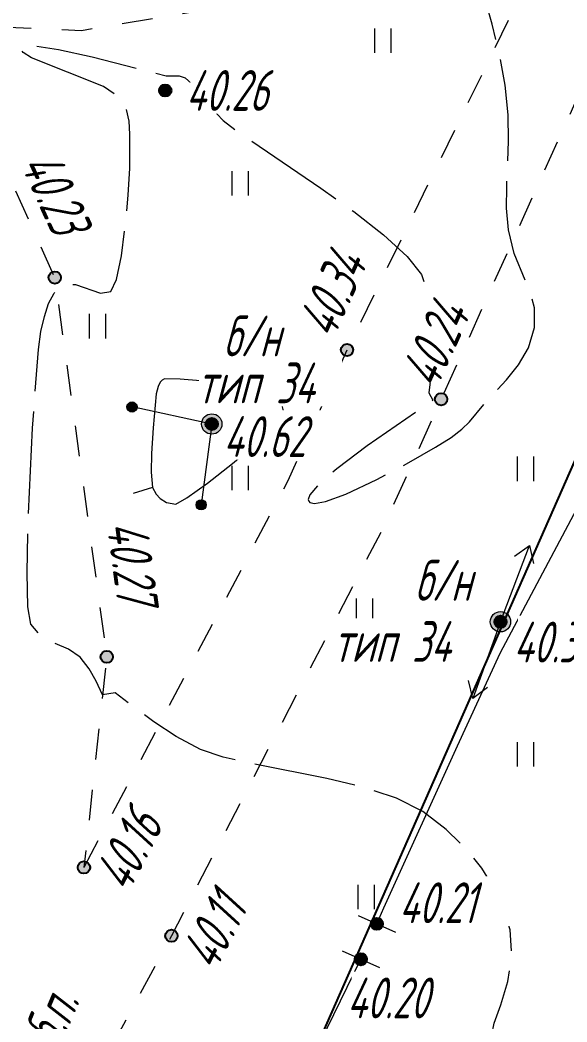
# Model space of a CAD drawing. Extents: x 2208637 to 2213412, y 575334 to 577367.
# Drawn here: x 2211028.6 to 2211042.01, y 576583.74 to 576608.31 of the extents above; entities that cross this region are included whole.
import ezdxf
from ezdxf.enums import TextEntityAlignment as Align

# ---------------------------------------------------------------- set-up
doc = ezdxf.new("R2010")
doc.units = 0
doc.header["$LTSCALE"] = 0.5
doc.linetypes.add('500_189_3_2', pattern=[3, 1.5, -1.5])
doc.linetypes.add('500_329_3', pattern=[6, 5, -1])
doc.layers.get('0').update_dxf_attribs({"lineweight": 25})
for name, color, linetype, lineweight in [('ИИ_ГОРИЗОНТАЛИ_ОСН', 32, 'Continuous', 15), ('ИИ_ГРАНИЦЫ_ЗЕМЛЕПОЛЬЗОВАТЕЛЕЙ', 7, 'Continuous', 25), ('ИИ_ДОРОГИ_АД', 7, 'Continuous', 25), ('ИИ_КАБЕЛЯ_СВЯЗИ', 212, 'Continuous', 25), ('ИИ_ЛЭП_НН', 7, 'Continuous', 25), ('ИИ_ОГРАДЫ', 7, 'Continuous', 25), ('ИИ_ОТМЕТКИ', 7, 'Continuous', 25), ('ИИ_УГОДЬЯ', 7, 'Continuous', 25)]:
    doc.layers.add(name, color=color, linetype=linetype, lineweight=lineweight)
doc.styles.add('BM431', font='', dxfattribs={"height": 1})
doc.styles.add('D431', font='', dxfattribs={"height": 1})
doc.styles.add('GOST 2.304', font='cs_gost2304.shx', dxfattribs={"width": 0.8, "oblique": 15})
doc.styles.get('BM431').set_extended_font_data('bm431', italic=True)
doc.styles.get('D431').set_extended_font_data('D431', italic=True)
doc.linetypes.add('2000_475_1', pattern='A,3,[1,Topography.shx,S=0.5,R=90,X=0,Y=0],0', length=3)
doc.linetypes.add('2000_485_1', pattern='A,34.5,[1,Topography.shx,S=1.5,R=120,X=0.5,Y=-0.87],-0.01,[1,Topography.shx,S=1.5,R=0,X=-0.25,Y=0.43],0,[3,Topography.shx,S=1,R=0,X=0.5,Y=0],-0.01,[1,Topography.shx,S=1.5,R=60,X=0.5,Y=-0.87],-1,34.5', length=70.02)

# ---------------------------------------------------------------- blocks, each defined once
blk = doc.blocks.new('Лист 024_УС_ПК2+00-ПК8+57.26|2000_473')
at = {"color": 0, "linetype": 'Continuous', "lineweight": -2}
blk.add_lwpolyline([(0, 1), (0, -1)], dxfattribs=at)
blk = doc.blocks.new('Лист 024_УС_ПК2+00-ПК8+57.26|Для согласований 3 лист|Ситуация лист3|2000_115_5')
at = {"color": 0, "linetype": 'Continuous', "lineweight": -2}
for points in [[(3.25, 0.5), (4, 0), (3.25, -0.5)], [(0, 0), (4, 0)]]:
    blk.add_lwpolyline(points, dxfattribs=at)
blk = doc.blocks.new('500_329_6')
at = {"color": 0, "linetype": 'Continuous', "lineweight": -2}
blk.add_lwpolyline([(0, 0), (1, 0)], dxfattribs=at)
blk = doc.blocks.new('*U62')
at = {"linetype": 'Continuous', "lineweight": -2}
h = blk.add_hatch(color=0, dxfattribs=at)
h.dxf.hatch_style = 1
edge = h.paths.add_edge_path()
edge.add_arc((4, 0), 0.25, 0, 360)
at = {"color": 0, "linetype": 'Continuous', "lineweight": -2}
blk.add_lwpolyline([(0, 0), (4, 0)], dxfattribs=at)
blk.add_circle((4, 0), 0.25, dxfattribs=at)
blk = doc.blocks.new('500_401')
at = {"color": 0, "linetype": 'Continuous', "lineweight": -2}
for points in [[(-0.4, 0), (-0.4, 1.2)], [(0.4, 0), (0.4, 1.2)]]:
    blk.add_lwpolyline(points, dxfattribs=at)
blk = doc.blocks.new('500_330_1')
at = {"linetype": 'Continuous', "lineweight": -2}
h = blk.add_hatch(color=0, dxfattribs=at)
h.dxf.hatch_style = 1
edge = h.paths.add_edge_path()
edge.add_arc((0, 0), 0.3, 0, 360)
at = {"color": 0, "linetype": 'Continuous', "lineweight": -2}
blk.add_circle((0, 0), 0.3, dxfattribs=at)
at = {"color": 0, "linetype": 'Continuous', "lineweight": -2, "style": 'GOST 2.304', "flags": 1}
for tag, p in [('Номер', (-1, -1)), ('Номер_рабочей_станции', (-1, -3.5))]:
    blk.add_attdef(tag, text='', height=2, dxfattribs=at).set_placement(p, align=Align.RIGHT)
at = {"color": 0, "linetype": 'Continuous', "lineweight": -2, "style": 'GOST 2.304'}
blk.add_attdef('Высота', (1, -1), '', height=2, dxfattribs=at)
at = {"color": 0, "linetype": 'Continuous', "lineweight": -2, "style": 'GOST 2.304', "flags": 1}
blk.add_attdef('Код', (0, -3.5), '', height=2, dxfattribs=at)
blk = doc.blocks.new('*U57')
at = {"linetype": 'Continuous', "lineweight": -2, "true_color": 0xffffff}
h = blk.add_hatch(color=7, dxfattribs=at)
h.dxf.hatch_style = 1
edge = h.paths.add_edge_path()
edge.add_arc((0, 0), 0.5, 0, 360)
at = {"linetype": 'Continuous', "lineweight": -2}
h = blk.add_hatch(color=0, dxfattribs=at)
edge = h.paths.add_edge_path()
edge.add_arc((0, 0), 0.1, 0, 360)
at = {"color": 0, "linetype": 'Continuous', "lineweight": -2}
for radius in [0.5, 0.1]:
    blk.add_circle((0, 0), radius, dxfattribs=at)
for tag, p, style in [('Номер', (0, -3), 'D431'), ('Тип', (0, -5.5), 'D431'), ('Высота', (0, -8), 'D431'), ('Пояснительная_надпись', (0, -10.5), 'BM431')]:
    blk.add_attdef(tag, p, '', height=2, dxfattribs=dict(at, style=style))
blk = doc.blocks.new('P6182474FC40E432D89E57CF4B959C1')
at = {"color": 0, "linetype": '2000_485_1', "lineweight": -2, "flags": 128}
blk.add_lwpolyline([(2211043.35, 576600.09), (2211092.43, 576576.64), (2211102.72, 576571.01), (2211100.04, 576554.79), (2211033.52, 576577.79)], close=True, dxfattribs=at)
at = {"color": 0, "lineweight": -2, "flags": 1}
for tag in ['Адрес (местоположение) участка', 'Дата постановки на учет', 'Тип объекта', 'Статус записи о ЗУ по справочнику', 'Кадастровый номер, обозначение, учетный номер объекта', 'Кадастровый номер квартала', 'Вид разрешенного использования по классификатору', 'Площадь, кв.м', 'Категория земель', 'Вид использования по документу', 'Кадастровая стоимость']:
    blk.add_attdef(tag, (0, 0), '', height=0.2, dxfattribs=at)

msp = doc.modelspace()

# ---------------------------------------------------------------- linework, layer by layer
at = {"layer": 'ИИ_ГОРИЗОНТАЛИ_ОСН', "color": 32, "linetype": '500_329_3', "lineweight": 20, "elevation": 40.25, "flags": 128}
msp.add_lwpolyline([(2211042.266, 576569.609), (2211042.209, 576569.794), (2211042.187, 576570.098), (2211042.132, 576570.431), (2211041.972, 576570.707), (2211041.643, 576570.796), (2211040.966, 576570.859), (2211039.009, 576570.991), (2211037.95, 576571.102), (2211036.985, 576571.27), (2211036.355, 576571.46), (2211036.002, 576571.642), (2211035.838, 576571.784), (2211035.718, 576571.97), (2211035.63, 576572.19), (2211035.575, 576572.53), (2211035.624, 576573.007), (2211035.838, 576573.646), (2211036.545, 576575.095), (2211037.256, 576576.663), (2211037.662, 576577.392), (2211038.827, 576579.291), (2211039.017, 576579.672), (2211039.098, 576579.909), (2211039.117, 576580.101), (2211039.101, 576580.195), (2211039.026, 576580.367), (2211038.838, 576580.591), (2211038.152, 576581.143), (2211038.032, 576581.476), (2211038.304, 576581.781), (2211038.871, 576582.088), (2211040.003, 576582.57), (2211040.251, 576582.691), (2211040.364, 576582.784), (2211040.378, 576582.905), (2211040.337, 576583.019), (2211040.244, 576583.178), (2211040.166, 576583.424), (2211040.229, 576583.703), (2211040.386, 576584.154), (2211040.557, 576584.724), (2211040.66, 576585.355), (2211040.615, 576585.992), (2211040.458, 576586.507), (2211040.228, 576587.014), (2211039.92, 576587.51), (2211039.529, 576587.991), (2211039.048, 576588.454), (2211038.474, 576588.895), (2211037.832, 576589.226), (2211037.024, 576589.492), (2211036.121, 576589.71), (2211034.325, 576590.064), (2211033.576, 576590.232), (2211033.024, 576590.416), (2211032.429, 576590.735), (2211031.876, 576591.099), (2211030.929, 576591.807), (2211030.623, 576591.757), (2211030.468, 576592.093), (2211030.295, 576592.394), (2211030.075, 576592.681), (2211029.786, 576592.878), (2211029.444, 576593.022), (2211029.114, 576593.197), (2211028.86, 576593.488), (2211028.791, 576593.919), (2211028.771, 576594.748), (2211028.789, 576595.842), (2211028.902, 576598.298), (2211029.047, 576600.23), (2211029.107, 576600.669), (2211029.196, 576601.039), (2211029.293, 576601.353), (2211029.434, 576601.607), (2211029.66, 576601.793), (2211029.958, 576601.824), (2211030.572, 576601.605), (2211030.825, 576601.649), (2211030.964, 576601.945), (2211031.083, 576602.521), (2211031.179, 576603.253), (2211031.25, 576604.013), (2211031.29, 576604.678), (2211031.293, 576605.509), (2211031.277, 576605.829), (2211031.204, 576606.12), (2211031.028, 576606.418), (2211030.644, 576606.676), (2211028.883, 576607.381), (2211028.673, 576607.51), (2211028.616, 576607.588), (2211028.617, 576607.624), (2211028.638, 576607.65), (2211028.736, 576607.678), (2211029.008, 576607.67), (2211029.542, 576607.586), (2211030.363, 576607.406), (2211032.185, 576606.942), (2211032.498, 576606.938), (2211032.648, 576606.893), (2211032.802, 576606.751), (2211033.266, 576606.173), (2211033.578, 576605.842), (2211033.894, 576605.601), (2211035.973, 576604.187), (2211036.78, 576603.608), (2211037.513, 576603.038), (2211038.093, 576602.512), (2211038.442, 576602.069), (2211038.67, 576601.372), (2211038.738, 576600.612), (2211038.71, 576599.91), (2211038.622, 576599.164), (2211038.725, 576598.985), (2211037.113, 576597.868), (2211036.364, 576597.303), (2211035.906, 576596.901), (2211035.707, 576596.663), (2211035.666, 576596.548), (2211035.677, 576596.505), (2211035.709, 576596.475), (2211035.819, 576596.451), (2211036.088, 576596.498), (2211036.591, 576596.682), (2211037.352, 576597.04), (2211038.129, 576597.454), (2211038.783, 576597.829), (2211039.173, 576598.073), (2211039.435, 576598.271), (2211039.624, 576598.451), (2211040.004, 576598.913), (2211040.531, 576599.485), (2211040.822, 576599.848), (2211041.066, 576600.271), (2211041.215, 576600.765), (2211041.218, 576601.25), (2211041.095, 576601.679), (2211040.714, 576602.581), (2211040.574, 576603.161), (2211040.53, 576603.692), (2211040.534, 576604.217), (2211040.578, 576605.34), (2211040.565, 576605.982), (2211040.493, 576606.707), (2211040.355, 576607.474), (2211040.178, 576608.207), (2211039.986, 576608.877), (2211039.399, 576610.714), (2211039.338, 576610.933), (2211039.29, 576611.217), (2211039.326, 576611.651), (2211039.429, 576612.187), (2211039.472, 576612.694), (2211039.325, 576613.038), (2211038.985, 576613.079), (2211038.42, 576612.952), (2211037.743, 576612.726), (2211036.493, 576612.247), (2211036.143, 576612.13), (2211035.814, 576612.067), (2211035.215, 576612.011), (2211034.873, 576612.017), (2211033.881, 576612.077), (2211033.397, 576612.088), (2211033.034, 576612.055), (2211032.752, 576611.956), (2211032.337, 576611.69), (2211032.056, 576611.574), (2211031.675, 576611.546), (2211030.289, 576611.581), (2211029.474, 576611.552), (2211028.706, 576611.431), (2211028.08, 576611.172), (2211027.602, 576610.729), (2211027.214, 576610.152), (2211026.914, 576609.534), (2211026.7, 576608.973), (2211026.526, 576608.402), (2211026.464, 576608.32), (2211026.465, 576608.231), (2211025.778, 576606.784), (2211025.682, 576606.561), (2211025.63, 576606.398), (2211025.636, 576606.243), (2211025.722, 576606.142), (2211025.854, 576606.043), (2211025.956, 576605.902), (2211025.956, 576605.68), (2211025.831, 576604.857), (2211025.811, 576604.351), (2211025.85, 576603.969), (2211026.162, 576602.387), (2211026.277, 576601.728), (2211026.371, 576601.01), (2211026.424, 576600.386), (2211026.506, 576598.854), (2211026.626, 576594.964), (2211026.636, 576594.265), (2211026.611, 576592.685), (2211026.638, 576592.12), (2211026.711, 576591.429), (2211026.861, 576590.711), (2211027.078, 576590.07), (2211027.317, 576589.457), (2211027.531, 576588.823), (2211027.674, 576588.118), (2211027.699, 576587.29), (2211027.623, 576586.552), (2211027.482, 576585.869), (2211027.278, 576585.21), (2211027.015, 576584.547), (2211026.695, 576583.849), (2211025.898, 576582.234), (2211025.495, 576581.328), (2211024.821, 576579.614), (2211024.459, 576578.859), (2211024.02, 576578.206), (2211023.583, 576577.775), (2211023.19, 576577.513), (2211022.891, 576577.371), (2211022.598, 576577.27), (2211022.319, 576577.212), (2211021.865, 576577.179), (2211021.204, 576577.227), (2211020.31, 576577.413), (2211019.374, 576577.714), (2211018.429, 576578.1), (2211017.505, 576578.542), (2211016.638, 576579.013), (2211015.859, 576579.483), (2211015.202, 576579.925), (2211014.511, 576580.503), (2211013.932, 576581.139), (2211013.447, 576581.798), (2211012.366, 576583.529), (2211012.069, 576583.901), (2211011.409, 576584.651), (2211011.119, 576584.943), (2211010.857, 576585.121), (2211010.626, 576585.218), (2211010.449, 576585.262), (2211010.278, 576585.281), (2211010.111, 576585.256), (2211009.819, 576585.147), (2211009.364, 576584.899), (2211008.03, 576584.046), (2211007.33, 576583.664), (2211006.79, 576583.46), (2211006.41, 576583.398), (2211006.173, 576583.41), (2211005.934, 576583.475), (2211005.696, 576583.594), (2211005.373, 576583.848), (2211005, 576584.293), (2211004.614, 576584.945), (2211004.03, 576586.18), (2211003.794, 576586.557), (2211003.465, 576586.838), (2211003.16, 576587.022), (2211002.883, 576587.217), (2211002.637, 576587.533), (2211002.534, 576587.931), (2211002.446, 576588.647), (2211002.182, 576591.69), (2211002.06, 576592.666), (2211001.906, 576593.453), (2211001.71, 576593.951), (2211001.315, 576594.385), (2211000.858, 576594.688), (2211000.37, 576594.9), (2210999.427, 576595.213), (2210998.949, 576595.354), (2210998.16, 576595.469), (2210997.722, 576595.562), (2210997.302, 576595.736), (2210996.967, 576595.935), (2210996.653, 576596.072), (2210996.297, 576596.064), (2210995.95, 576595.828), (2210995.488, 576595.343), (2210994.986, 576594.727), (2210994.513, 576594.095), (2210994.144, 576593.566), (2210993.951, 576593.255), (2210993.841, 576592.979), (2210993.754, 576592.435), (2210993.761, 576592.146), (2210993.857, 576590.974), (2210993.867, 576590.217), (2210993.8, 576589.431), (2210993.663, 576588.824), (2210993.498, 576588.403), (2210993.272, 576588.026), (2210992.984, 576587.719), (2210992.589, 576587.413), (2210991.932, 576587.013), (2210990.963, 576586.542), (2210989.917, 576586.118), (2210988.884, 576585.761), (2210987.954, 576585.49), (2210987.219, 576585.322), (2210986.769, 576585.277), (2210986.389, 576585.403), (2210986.096, 576585.65), (2210985.835, 576585.935), (2210985.609, 576586.134), (2210985.412, 576586.237), (2210985.259, 576586.274), (2210985.099, 576586.278), (2210984.923, 576586.244), (2210984.61, 576586.132), (2210984.13, 576585.895), (2210983.492, 576585.518), (2210981.752, 576584.349), (2210981.523, 576584.233), (2210981.286, 576584.184), (2210980.554, 576584.115), (2210980.129, 576584.022), (2210979.71, 576583.839), (2210979.379, 576583.59), (2210979.05, 576583.251), (2210977.477, 576581.265), (2210977.037, 576580.8), (2210974.838, 576578.683), (2210974.016, 576577.836), (2210973.252, 576576.969), (2210972.607, 576576.111), (2210972.218, 576575.452), (2210972.02, 576574.983), (2210971.941, 576574.687), (2210971.904, 576574.367), (2210971.916, 576574.031), (2210972.022, 576573.568), (2210972.296, 576573.01), (2210972.781, 576572.371), (2210973.335, 576571.746), (2210973.86, 576571.082), (2210974.261, 576570.327), (2210974.439, 576569.428), (2210974.384, 576568.517), (2210974.183, 576567.549), (2210973.876, 576566.581), (2210973.499, 576565.666), (2210973.092, 576564.858), (2210972.693, 576564.212), (2210972.404, 576563.849), (2210972.219, 576563.684), (2210972.115, 576563.632), (2210972.005, 576563.633), (2210971.897, 576563.702), (2210971.776, 576563.918), (2210971.659, 576564.363), (2210971.515, 576565.052), (2210971.341, 576565.607), (2210971.143, 576565.971), (2210970.967, 576566.17), (2210970.771, 576566.313), (2210970.577, 576566.425), (2210970.263, 576566.567), (2210969.808, 576566.706), (2210969.185, 576566.8), (2210968.513, 576566.802), (2210967.801, 576566.711), (2210967.061, 576566.524), (2210966.423, 576566.209), (2210965.802, 576565.719), (2210965.204, 576565.134), (2210964.108, 576563.99), (2210963.715, 576563.654), (2210963.441, 576563.486), (2210963.269, 576563.423), (2210963.073, 576563.403), (2210962.857, 576563.434), (2210962.552, 576563.565), (2210962.189, 576563.83)], dxfattribs=at)
at = {"layer": 'ИИ_ГОРИЗОНТАЛИ_ОСН', "elevation": 40.5, "flags": 128}
msp.add_lwpolyline([(2211031.94, 576599.136), (2211031.859, 576598.308), (2211031.825, 576597.677), (2211031.817, 576597.218), (2211031.847, 576596.842), (2211031.94, 576596.679), (2211032.038, 576596.575), (2211032.192, 576596.478), (2211032.415, 576596.438), (2211032.691, 576596.586), (2211033.197, 576596.951), (2211033.811, 576597.433), (2211034.408, 576597.934), (2211034.791, 576598.28), (2211034.981, 576598.475), (2211035.059, 576598.59), (2211035.062, 576598.723), (2211035.024, 576598.852), (2211034.919, 576599.01), (2211034.723, 576599.179), (2211034.379, 576599.276), (2211033.747, 576599.377), (2211033.027, 576599.46), (2211032.522, 576599.502), (2211032.145, 576599.507), (2211032.084, 576599.478), (2211032.032, 576599.423), (2211031.984, 576599.318)], close=True, dxfattribs=at)
at = {"layer": 'ИИ_ДОРОГИ_АД', "color": 7, "linetype": '500_189_3_2', "lineweight": 20, "flags": 128}
for points in [[(2211056.487, 576638.1), (2211053.742, 576629.909), (2211050.729, 576623.885), (2211048.104, 576618.638), (2211044.976, 576612.161), (2211043.263, 576608.616), (2211038.924, 576599.006), (2211037.506, 576595.865), (2211032.31, 576585.85), (2211028.092, 576578.028), (2211024.546, 576572.146), (2211019.5, 576566.894), (2211017.318, 576564.777), (2211011.488, 576559.123), (2211006.127, 576553.665)], [(2211026.624, 576608.212), (2211030.105, 576608.052), (2211035.997, 576609.036), (2211041.888, 576610.992)], [(2211041.888, 576610.992), (2211036.617, 576600.215), (2211035.169, 576597.008), (2211030.165, 576587.526)], [(2211026.624, 576608.212), (2211029.449, 576601.99), (2211030.724, 576592.69), (2211030.165, 576587.526)]]:
    msp.add_lwpolyline(points, dxfattribs=at)
at = {"layer": 'ИИ_ОГРАДЫ', "linetype": '2000_475_1', "lineweight": 20, "flags": 128}
for points in [[(2211037.347, 576586.142), (2211037.522, 576586.531), (2211039.33, 576590.51), (2211040.37, 576592.78), (2211042.25, 576596.32), (2211043.18, 576598.64), (2211043.76, 576598.38)], [(2211035.13, 576581.54), (2211036.955, 576585.273)]]:
    msp.add_lwpolyline(points, dxfattribs=at)

# ---------------------------------------------------------------- block references
at = {"layer": 'ИИ_ГОРИЗОНТАЛИ_ОСН', "xscale": 0.5, "yscale": 0.5, "zscale": 0.5}
for p, rotation in [((2211035.024, 576598.852, 40.5), 25.04160477621651), ((2211031.847, 576596.842, 40.5), 197.1579712935388)]:
    msp.add_blockref('500_329_6', p, dxfattribs=dict(at, rotation=rotation))
at = {"layer": 'ИИ_КАБЕЛЯ_СВЯЗИ', "color": 7, "lineweight": 20}
for xscale, yscale, zscale, rotation in [(0.5, 0.5, 0.5, 167.9422477475679), (0.4999999999999998, 0.4999999999999998, 0.4999999999999998, 262.5165085355471)]:
    msp.add_blockref('*U62', (2211033.3, 576598.4, 40.62), dxfattribs=dict(at, xscale=xscale, yscale=yscale, zscale=zscale, rotation=rotation))
at = {"layer": 'ИИ_ЛЭП_НН', "lineweight": 20, "ltscale": 0.5, "xscale": 0.5, "yscale": 0.5, "zscale": 0.5}
for rotation in [69.12301403547808, 250.1520062203834]:
    msp.add_blockref('Лист 024_УС_ПК2+00-ПК8+57.26|Для согласований 3 лист|Ситуация лист3|2000_115_5', (2211040.38, 576593.55), dxfattribs=dict(at, rotation=rotation))
at = {"layer": 'ИИ_ОГРАДЫ', "lineweight": 20, "ltscale": 0.5, "xscale": 0.5, "yscale": 0.5, "zscale": 0.5, "rotation": 65.76578497876142}
for p in [(2211037.347, 576586.142), (2211036.955, 576585.273)]:
    msp.add_blockref('Лист 024_УС_ПК2+00-ПК8+57.26|2000_473', p, dxfattribs=at)
at = {"layer": 'ИИ_УГОДЬЯ', "lineweight": 20, "xscale": 0.5, "yscale": 0.5, "zscale": 0.5}
for p in [(2211037.5, 576607.5), (2211034, 576604), (2211030.5, 576600.5), (2211041, 576597), (2211034, 576596.778), (2211037.05, 576593.522), (2211041, 576590), (2211037.089, 576586.5)]:
    msp.add_blockref('500_401', p, dxfattribs=at)

# ---------------------------------------------------------------- next in the draw order: wipeouts: each hides what was drawn before it
at = {"lineweight": 0}
for points, layer in [([(2211029.652, 576583.079), (2211030.254, 576584.504), (2211029.203, 576584.947), (2211028.602, 576583.522)], 'ИИ_ДОРОГИ_АД'), ([(2211038.332, 576593.998), (2211040.173, 576593.998), (2211040.173, 576595.138), (2211038.332, 576595.138)], 'ИИ_ЛЭП_НН'), ([(2211036.323, 576592.495), (2211039.83, 576592.495), (2211039.83, 576593.635), (2211036.323, 576593.635)], 'ИИ_ЛЭП_НН'), ([(2211032.777, 576606.01), (2211035.498, 576606.01), (2211035.498, 576607.227), (2211032.777, 576607.227)], 'ИИ_ОТМЕТКИ'), ([(2211028.575, 576604.65), (2211029.733, 576602.1), (2211030.841, 576602.603), (2211029.683, 576605.154)], 'ИИ_ОТМЕТКИ'), ([(2211036.39, 576600.529), (2211037.485, 576602.954), (2211036.446, 576603.423), (2211035.351, 576600.999)], 'ИИ_ОТМЕТКИ'), ([(2211038.918, 576599.298), (2211040.012, 576601.722), (2211038.903, 576602.223), (2211037.808, 576599.799)], 'ИИ_ОТМЕТКИ'), ([(2211030.664, 576595.819), (2211031.048, 576593.024), (2211032.254, 576593.189), (2211031.871, 576595.984)], 'ИИ_ОТМЕТКИ'), ([(2211040.81, 576592.482), (2211043.634, 576592.482), (2211043.634, 576593.7), (2211040.81, 576593.7)], 'ИИ_ОТМЕТКИ'), ([(2211031.37, 576586.946), (2211032.54, 576589.201), (2211031.477, 576589.753), (2211030.306, 576587.497)], 'ИИ_ОТМЕТКИ'), ([(2211038.004, 576586.089), (2211040.645, 576586.089), (2211040.645, 576587.306), (2211038.004, 576587.306)], 'ИИ_ОТМЕТКИ'), ([(2211042.928, 576584.21), (2211043.976, 576586.807), (2211042.847, 576587.263), (2211041.799, 576584.665)], 'ИИ_ОТМЕТКИ'), ([(2211036.727, 576583.755), (2211039.528, 576583.755), (2211039.528, 576584.972), (2211036.727, 576584.972)], 'ИИ_ОТМЕТКИ')]:
    msp.add_wipeout(points, dxfattribs=at).dxf.layer = layer

# ---------------------------------------------------------------- next in the draw order: block references
at = {"layer": 'ИИ_ЛЭП_НН', "lineweight": 20, "ltscale": 0.5}
ref = msp.add_blockref('*U57', (2211040.38, 576593.55), dxfattribs=dict(at, xscale=0.5, yscale=0.5, zscale=0.5))
ref.add_attrib('Номер', 'б/н', (2211038.275, 576594.068), dxfattribs={"layer": '0', "color": 0, "linetype": 'Continuous', "lineweight": -2, "height": 1, "style": 'GOST 2.304', "oblique": 15, "width": 0.8})
ref.add_attrib('Тип', 'тип 34', (2211036.273, 576592.565), dxfattribs={"layer": '0', "color": 0, "linetype": 'Continuous', "lineweight": -2, "height": 1, "style": 'GOST 2.304', "oblique": 15, "width": 0.8})
at = {"layer": 'ИИ_ОТМЕТКИ'}
ref = msp.add_blockref('500_330_1', (2211032.16, 576606.58, 40.26), dxfattribs=dict(at, xscale=0.5, yscale=0.5, zscale=0.5))
ref.add_attrib('Высота', '40.26', (2211032.66, 576606.08, 40.26), dxfattribs={"layer": '0', "color": 0, "linetype": 'Continuous', "lineweight": -2, "height": 1, "style": 'GOST 2.304', "oblique": 15, "width": 0.8})
ref = msp.add_blockref('500_330_1', (2211029.449, 576601.99, 40.229), dxfattribs=dict(at, xscale=0.4999999999999999, yscale=0.4999999999999999, zscale=0.4999999999999999, rotation=294.4198147307823))
ref.add_attrib('Высота', '40.23', (2211028.59, 576604.786), dxfattribs={"layer": '0', "color": 0, "linetype": 'Continuous', "lineweight": -2, "height": 1, "rotation": 294.4198, "style": 'GOST 2.304', "oblique": 15, "width": 0.8})
ref = msp.add_blockref('500_330_1', (2211038.924, 576599.006, 40.236), dxfattribs=dict(at, xscale=0.4999999999999998, yscale=0.4999999999999998, zscale=0.4999999999999998, rotation=65.69846849951445))
ref.add_attrib('Высота', '40.24', (2211038.806, 576599.22), dxfattribs={"layer": '0', "color": 0, "linetype": 'Continuous', "lineweight": -2, "height": 1, "rotation": 65.6985, "style": 'GOST 2.304', "oblique": 15, "width": 0.8})
ref = msp.add_blockref('500_330_1', (2211030.724, 576592.69, 40.271), dxfattribs=dict(at, xscale=0.5, yscale=0.5, zscale=0.5, rotation=277.8065048768756))
ref.add_attrib('Высота', '40.27', (2211030.718, 576595.944), dxfattribs={"layer": '0', "color": 0, "linetype": 'Continuous', "lineweight": -2, "height": 1, "rotation": 277.8065, "style": 'GOST 2.304', "oblique": 15, "width": 0.8})
ref = msp.add_blockref('500_330_1', (2211040.38, 576593.55, 40.316), dxfattribs=dict(at, xscale=0.5, yscale=0.5, zscale=0.5))
ref.add_attrib('Высота', '40.32', (2211040.693, 576592.552), dxfattribs={"layer": '0', "color": 0, "linetype": 'Continuous', "lineweight": -2, "height": 1, "style": 'GOST 2.304', "oblique": 15, "width": 0.8})
ref = msp.add_blockref('500_330_1', (2211030.165, 576587.526, 40.156), dxfattribs=dict(at, xscale=0.4999999999999999, yscale=0.4999999999999999, zscale=0.4999999999999999, rotation=62.58072807052028))
ref.add_attrib('Высота', '40.16', (2211031.254, 576586.874), dxfattribs={"layer": '0', "color": 0, "linetype": 'Continuous', "lineweight": -2, "height": 1, "rotation": 62.5807, "style": 'GOST 2.304', "oblique": 15, "width": 0.8})
ref = msp.add_blockref('500_330_1', (2211037.347, 576586.142, 40.211), dxfattribs=dict(at, xscale=0.5, yscale=0.5, zscale=0.5))
ref.add_attrib('Высота', '40.21', (2211037.887, 576586.159), dxfattribs={"layer": '0', "color": 0, "linetype": 'Continuous', "lineweight": -2, "height": 1, "style": 'GOST 2.304', "oblique": 15, "width": 0.8})
ref = msp.add_blockref('500_330_1', (2211036.955, 576585.273, 40.198), dxfattribs=dict(at, xscale=0.5, yscale=0.5, zscale=0.5))
ref.add_attrib('Высота', '40.20', (2211036.61, 576583.825), dxfattribs={"layer": '0', "color": 0, "linetype": 'Continuous', "lineweight": -2, "height": 1, "style": 'GOST 2.304', "oblique": 15, "width": 0.8})

# ---------------------------------------------------------------- next in the draw order: texts
at = {"layer": 'ИИ_ДОРОГИ_АД', "ltscale": 0.5, "style": 'GOST 2.304', "oblique": 15, "width": 0.8}
msp.add_text('б.п.', height=1, rotation=67.1125, dxfattribs=at).set_placement((2211029.566, 576583.054, -88.25))

# ---------------------------------------------------------------- next in the draw order: wipeouts: each hides what was drawn before it
at = {"lineweight": 0}
for points, layer in [([(2211033.639, 576599.991), (2211035.48, 576599.991), (2211035.48, 576601.131), (2211033.639, 576601.131)], 'ИИ_ЛЭП_НН'), ([(2211033.497, 576585.021), (2211034.63, 576587.205), (2211033.618, 576587.73), (2211032.485, 576585.546)], 'ИИ_ОТМЕТКИ')]:
    msp.add_wipeout(points, dxfattribs=at).dxf.layer = layer

# ---------------------------------------------------------------- next in the draw order: block references
at = {"layer": 'ИИ_ОТМЕТКИ'}
ref = msp.add_blockref('500_330_1', (2211032.31, 576585.85, 40.11), dxfattribs=dict(at, xscale=0.4999999999999999, yscale=0.4999999999999999, zscale=0.4999999999999999, rotation=62.58072807052028))
ref.add_attrib('Высота', '40.11', (2211033.381, 576584.949), dxfattribs={"layer": '0', "color": 0, "linetype": 'Continuous', "lineweight": -2, "height": 1, "rotation": 62.5807, "style": 'GOST 2.304', "oblique": 15, "width": 0.8})

# ---------------------------------------------------------------- next in the draw order: wipeouts: each hides what was drawn before it
at = {"lineweight": 0}
msp.add_wipeout([(2211032.985, 576598.837), (2211036.492, 576598.837), (2211036.492, 576599.977), (2211032.985, 576599.977)], dxfattribs=at).dxf.layer = 'ИИ_ЛЭП_НН'

# ---------------------------------------------------------------- next in the draw order: block references
at = {"layer": 'ИИ_ОТМЕТКИ'}
ref = msp.add_blockref('500_330_1', (2211036.617, 576600.215, 40.34), dxfattribs=dict(at, xscale=0.4999999999999998, yscale=0.4999999999999998, zscale=0.4999999999999998, rotation=65.69846849951445))
ref.add_attrib('Высота', '40.34', (2211036.278, 576600.452), dxfattribs={"layer": '0', "color": 0, "linetype": 'Continuous', "lineweight": -2, "height": 1, "rotation": 65.6985, "style": 'GOST 2.304', "oblique": 15, "width": 0.8})

# ---------------------------------------------------------------- next in the draw order: wipeouts: each hides what was drawn before it
at = {"lineweight": 0}
msp.add_wipeout([(2211033.695, 576597.522), (2211036.519, 576597.522), (2211036.519, 576598.739), (2211033.695, 576598.739)], dxfattribs=at).dxf.layer = 'ИИ_ОТМЕТКИ'

# ---------------------------------------------------------------- next in the draw order: block references
at = {"layer": 'ИИ_ГРАНИЦЫ_ЗЕМЛЕПОЛЬЗОВАТЕЛЕЙ'}
msp.add_blockref('P6182474FC40E432D89E57CF4B959C1', (0, 0), dxfattribs=at)
at = {"layer": 'ИИ_ЛЭП_НН', "lineweight": 20, "ltscale": 0.5}
ref = msp.add_blockref('*U57', (2211033.3, 576598.4, 40.62), dxfattribs=dict(at, xscale=0.5, yscale=0.5, zscale=0.5))
ref.add_attrib('Номер', 'б/н', (2211033.582, 576600.061), dxfattribs={"layer": '0', "color": 0, "linetype": 'Continuous', "lineweight": -2, "height": 1, "style": 'GOST 2.304', "oblique": 15, "width": 0.8})
ref.add_attrib('Тип', 'тип 34', (2211032.935, 576598.907, 40.62), dxfattribs={"layer": '0', "color": 0, "linetype": 'Continuous', "lineweight": -2, "height": 1, "style": 'GOST 2.304', "oblique": 15, "width": 0.8})
at = {"layer": 'ИИ_ОТМЕТКИ'}
ref = msp.add_blockref('500_330_1', (2211033.3, 576598.4, 40.62), dxfattribs=dict(at, xscale=0.5, yscale=0.5, zscale=0.5))
ref.add_attrib('Высота', '40.62', (2211033.578, 576597.592), dxfattribs={"layer": '0', "color": 0, "linetype": 'Continuous', "lineweight": -2, "height": 1, "style": 'GOST 2.304', "oblique": 15, "width": 0.8})

doc.saveas('drawing.dxf')
